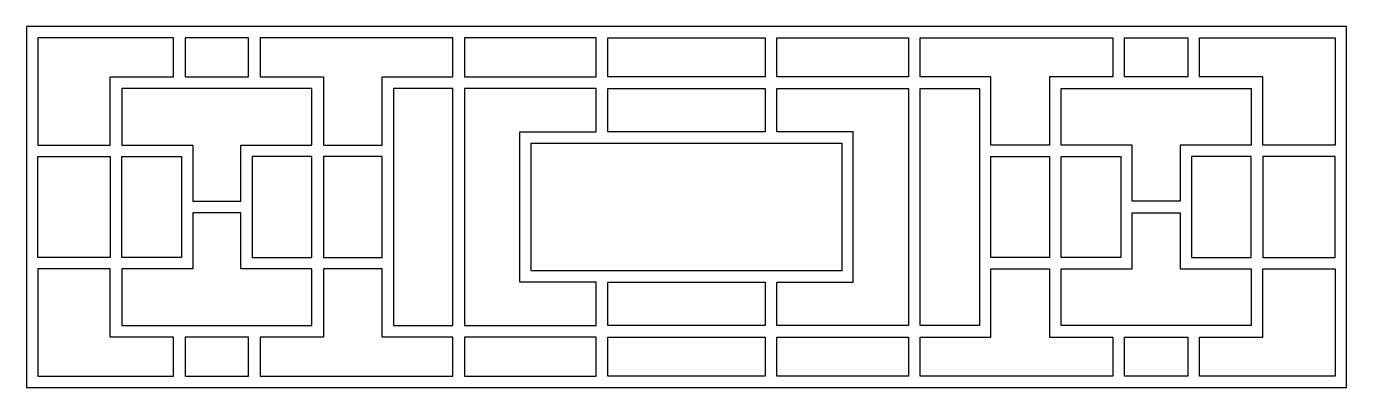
# Model space of a CAD drawing. Header units: centimetres. Extents: x -22.1 to -1.5, y 3.4 to 9.
import ezdxf

# ---------------------------------------------------------------- set-up
doc = ezdxf.new("R2010")
doc.units = ezdxf.units.CM
doc.header["$MEASUREMENT"] = 0
doc.layers.add('layer 1', color=7, linetype='Continuous')

msp = doc.modelspace()

# ---------------------------------------------------------------- linework, layer by layer
at = {"layer": 'layer 1', "color": 250}
for points, knots in [([(-1.49953, 9.00077), (-1.49953, 9.00077), (-1.49953, 3.37739), (-1.49953, 3.37739), (-1.49953, 3.37739), (-8.8811, 3.37739), (-14.69714, 3.37739), (-22.07872, 3.37739), (-22.07872, 3.37739), (-22.07872, 3.37739), (-22.07872, 9.00077), (-22.07872, 9.00077), (-22.07872, 9.00077), (-14.69714, 9.00077), (-8.8811, 9.00077), (-1.49953, 9.00077)], [0, 0, 0, 0, 0.2, 0.2, 0.2, 0.2, 0.4, 0.4, 0.4, 0.4, 0.6, 0.6, 0.6, 0.6, 1, 1, 1, 1]), ([(-19.78549, 8.8213), (-19.78549, 8.8213), (-19.78549, 8.21411), (-19.78549, 8.21411), (-19.78549, 8.21411), (-19.78549, 8.21411), (-20.77105, 8.21411), (-20.77105, 8.21411), (-20.77105, 8.21411), (-20.77105, 8.21411), (-20.77105, 7.1529), (-20.77105, 7.1529), (-20.77105, 7.1529), (-20.77105, 7.1529), (-21.89925, 7.1529), (-21.89925, 7.1529), (-21.89925, 7.1529), (-21.89925, 7.1529), (-21.89925, 8.8213), (-21.89925, 8.8213), (-21.89925, 8.8213), (-21.89925, 8.8213), (-19.78549, 8.8213), (-19.78549, 8.8213)], [0, 0, 0, 0, 0.14285714, 0.14285714, 0.14285714, 0.14285714, 0.28571429, 0.28571429, 0.28571429, 0.28571429, 0.42857143, 0.42857143, 0.42857143, 0.42857143, 0.57142857, 0.57142857, 0.57142857, 0.57142857, 0.71428571, 0.71428571, 0.71428571, 0.71428571, 1, 1, 1, 1]), ([(-19.60602, 8.21411), (-19.60602, 8.21411), (-19.60602, 8.8213), (-19.60602, 8.8213), (-19.60602, 8.8213), (-19.60602, 8.8213), (-18.61423, 8.8213), (-18.61423, 8.8213), (-18.61423, 8.8213), (-18.61423, 8.8213), (-18.61423, 8.21411), (-18.61423, 8.21411), (-18.61423, 8.21411), (-18.61423, 8.21411), (-19.60602, 8.21411), (-19.60602, 8.21411)], [0, 0, 0, 0, 0.2, 0.2, 0.2, 0.2, 0.4, 0.4, 0.4, 0.4, 0.6, 0.6, 0.6, 0.6, 1, 1, 1, 1]), ([(-15.43049, 8.8213), (-15.43049, 8.8213), (-15.43049, 8.21411), (-15.43049, 8.21411), (-15.43049, 8.21411), (-15.43049, 8.21411), (-16.53486, 8.21411), (-16.53486, 8.21411), (-16.53486, 8.21411), (-16.53486, 8.21411), (-16.53486, 7.1529), (-16.53486, 7.1529), (-16.53486, 7.1529), (-16.53486, 7.1529), (-17.4492, 7.1529), (-17.4492, 7.1529), (-17.4492, 7.1529), (-17.4492, 7.1529), (-17.4492, 8.21411), (-17.4492, 8.21411), (-17.4492, 8.21411), (-17.4492, 8.21411), (-18.43476, 8.21411), (-18.43476, 8.21411), (-18.43476, 8.21411), (-18.43476, 8.21411), (-18.43476, 8.8213), (-18.43476, 8.8213), (-18.43476, 8.8213), (-18.43476, 8.8213), (-15.43049, 8.8213), (-15.43049, 8.8213)], [0, 0, 0, 0, 0.11111111, 0.11111111, 0.11111111, 0.11111111, 0.22222222, 0.22222222, 0.22222222, 0.22222222, 0.33333333, 0.33333333, 0.33333333, 0.33333333, 0.44444444, 0.44444444, 0.44444444, 0.44444444, 0.55555556, 0.55555556, 0.55555556, 0.55555556, 0.66666667, 0.66666667, 0.66666667, 0.66666667, 0.77777778, 0.77777778, 0.77777778, 0.77777778, 1, 1, 1, 1]), ([(-13.19608, 8.8213), (-13.19608, 8.8213), (-13.19608, 8.21411), (-13.19608, 8.21411), (-13.19608, 8.21411), (-13.19608, 8.21411), (-15.25102, 8.21411), (-15.25102, 8.21411), (-15.25102, 8.21411), (-15.25102, 8.21411), (-15.25102, 8.8213), (-15.25102, 8.8213), (-15.25102, 8.8213), (-15.25102, 8.8213), (-13.19608, 8.8213), (-13.19608, 8.8213)], [0, 0, 0, 0, 0.2, 0.2, 0.2, 0.2, 0.4, 0.4, 0.4, 0.4, 0.6, 0.6, 0.6, 0.6, 1, 1, 1, 1]), ([(-10.56164, 8.21411), (-10.56164, 8.21411), (-10.56164, 8.8213), (-10.56164, 8.8213), (-10.56164, 8.8213), (-11.41066, 8.8213), (-12.16759, 8.8213), (-13.01661, 8.8213), (-13.01661, 8.8213), (-13.01661, 8.8213), (-13.01661, 8.21411), (-13.01661, 8.21411), (-13.01661, 8.21411), (-12.16759, 8.21411), (-11.41066, 8.21411), (-10.56164, 8.21411)], [0, 0, 0, 0, 0.2, 0.2, 0.2, 0.2, 0.4, 0.4, 0.4, 0.4, 0.6, 0.6, 0.6, 0.6, 1, 1, 1, 1]), ([(-10.38217, 8.8213), (-10.38217, 8.8213), (-10.38217, 8.21411), (-10.38217, 8.21411), (-10.38217, 8.21411), (-10.38217, 8.21411), (-8.32723, 8.21411), (-8.32723, 8.21411), (-8.32723, 8.21411), (-8.32723, 8.21411), (-8.32723, 8.8213), (-8.32723, 8.8213), (-8.32723, 8.8213), (-8.32723, 8.8213), (-10.38217, 8.8213), (-10.38217, 8.8213)], [0, 0, 0, 0, 0.2, 0.2, 0.2, 0.2, 0.4, 0.4, 0.4, 0.4, 0.6, 0.6, 0.6, 0.6, 1, 1, 1, 1]), ([(-8.14776, 8.8213), (-8.14776, 8.8213), (-8.14776, 8.21411), (-8.14776, 8.21411), (-8.14776, 8.21411), (-8.14776, 8.21411), (-7.04338, 8.21411), (-7.04338, 8.21411), (-7.04338, 8.21411), (-7.04338, 8.21411), (-7.04338, 7.1529), (-7.04338, 7.1529), (-7.04338, 7.1529), (-7.04338, 7.1529), (-6.12905, 7.1529), (-6.12905, 7.1529), (-6.12905, 7.1529), (-6.12905, 7.1529), (-6.12905, 8.21411), (-6.12905, 8.21411), (-6.12905, 8.21411), (-6.12905, 8.21411), (-5.14349, 8.21411), (-5.14349, 8.21411), (-5.14349, 8.21411), (-5.14349, 8.21411), (-5.14349, 8.8213), (-5.14349, 8.8213), (-5.14349, 8.8213), (-5.14349, 8.8213), (-8.14776, 8.8213), (-8.14776, 8.8213)], [0, 0, 0, 0, 0.11111111, 0.11111111, 0.11111111, 0.11111111, 0.22222222, 0.22222222, 0.22222222, 0.22222222, 0.33333333, 0.33333333, 0.33333333, 0.33333333, 0.44444444, 0.44444444, 0.44444444, 0.44444444, 0.55555556, 0.55555556, 0.55555556, 0.55555556, 0.66666667, 0.66666667, 0.66666667, 0.66666667, 0.77777778, 0.77777778, 0.77777778, 0.77777778, 1, 1, 1, 1]), ([(-3.97223, 8.21411), (-3.97223, 8.21411), (-3.97223, 8.8213), (-3.97223, 8.8213), (-3.97223, 8.8213), (-3.97223, 8.8213), (-4.96402, 8.8213), (-4.96402, 8.8213), (-4.96402, 8.8213), (-4.96402, 8.8213), (-4.96402, 8.21411), (-4.96402, 8.21411), (-4.96402, 8.21411), (-4.96402, 8.21411), (-3.97223, 8.21411), (-3.97223, 8.21411)], [0, 0, 0, 0, 0.2, 0.2, 0.2, 0.2, 0.4, 0.4, 0.4, 0.4, 0.6, 0.6, 0.6, 0.6, 1, 1, 1, 1]), ([(-3.79276, 8.8213), (-3.79276, 8.8213), (-3.79276, 8.21411), (-3.79276, 8.21411), (-3.79276, 8.21411), (-3.79276, 8.21411), (-2.8072, 8.21411), (-2.8072, 8.21411), (-2.8072, 8.21411), (-2.8072, 8.21411), (-2.8072, 7.1529), (-2.8072, 7.1529), (-2.8072, 7.1529), (-2.8072, 7.1529), (-1.679, 7.1529), (-1.679, 7.1529), (-1.679, 7.1529), (-1.679, 7.1529), (-1.679, 8.8213), (-1.679, 8.8213), (-1.679, 8.8213), (-1.679, 8.8213), (-3.79276, 8.8213), (-3.79276, 8.8213)], [0, 0, 0, 0, 0.14285714, 0.14285714, 0.14285714, 0.14285714, 0.28571429, 0.28571429, 0.28571429, 0.28571429, 0.42857143, 0.42857143, 0.42857143, 0.42857143, 0.57142857, 0.57142857, 0.57142857, 0.57142857, 0.71428571, 0.71428571, 0.71428571, 0.71428571, 1, 1, 1, 1]), ([(-18.73741, 6.27881), (-18.73741, 6.27881), (-19.48284, 6.27881), (-19.48284, 6.27881), (-19.48284, 6.27881), (-19.48284, 6.27881), (-19.48284, 7.1529), (-19.48284, 7.1529), (-19.48284, 7.1529), (-19.48284, 7.1529), (-20.59158, 7.1529), (-20.59158, 7.1529), (-20.59158, 7.1529), (-20.59158, 7.1529), (-20.59158, 8.03464), (-20.59158, 8.03464), (-20.59158, 8.03464), (-20.59158, 8.03464), (-17.62867, 8.03464), (-17.62867, 8.03464), (-17.62867, 8.03464), (-17.62867, 8.03464), (-17.62867, 7.1529), (-17.62867, 7.1529), (-17.62867, 7.1529), (-17.62867, 7.1529), (-18.73741, 7.1529), (-18.73741, 7.1529), (-18.73741, 7.1529), (-18.73741, 7.1529), (-18.73741, 6.27881), (-18.73741, 6.27881)], [0, 0, 0, 0, 0.11111111, 0.11111111, 0.11111111, 0.11111111, 0.22222222, 0.22222222, 0.22222222, 0.22222222, 0.33333333, 0.33333333, 0.33333333, 0.33333333, 0.44444444, 0.44444444, 0.44444444, 0.44444444, 0.55555556, 0.55555556, 0.55555556, 0.55555556, 0.66666667, 0.66666667, 0.66666667, 0.66666667, 0.77777778, 0.77777778, 0.77777778, 0.77777778, 1, 1, 1, 1]), ([(-15.43049, 8.03464), (-15.43049, 8.03464), (-15.43049, 4.34352), (-15.43049, 4.34352), (-15.43049, 4.34352), (-15.43049, 4.34352), (-16.35539, 4.34352), (-16.35539, 4.34352), (-16.35539, 4.34352), (-16.35539, 4.34352), (-16.35539, 8.03464), (-16.35539, 8.03464), (-16.35539, 8.03464), (-16.35539, 8.03464), (-15.43049, 8.03464), (-15.43049, 8.03464)], [0, 0, 0, 0, 0.2, 0.2, 0.2, 0.2, 0.4, 0.4, 0.4, 0.4, 0.6, 0.6, 0.6, 0.6, 1, 1, 1, 1]), ([(-13.19608, 8.03464), (-13.19608, 8.03464), (-13.19608, 7.36029), (-13.19608, 7.36029), (-13.19608, 7.36029), (-13.19608, 7.36029), (-14.38771, 7.36029), (-14.38771, 7.36029), (-14.38771, 7.36029), (-14.38771, 7.36029), (-14.38771, 5.01787), (-14.38771, 5.01787), (-14.38771, 5.01787), (-14.38771, 5.01787), (-13.19608, 5.01787), (-13.19608, 5.01787), (-13.19608, 5.01787), (-13.19608, 5.01787), (-13.19608, 4.34352), (-13.19608, 4.34352), (-13.19608, 4.34352), (-13.19608, 4.34352), (-15.25102, 4.34352), (-15.25102, 4.34352), (-15.25102, 4.34352), (-15.25102, 4.34352), (-15.25102, 8.03464), (-15.25102, 8.03464), (-15.25102, 8.03464), (-15.25102, 8.03464), (-13.19608, 8.03464), (-13.19608, 8.03464)], [0, 0, 0, 0, 0.11111111, 0.11111111, 0.11111111, 0.11111111, 0.22222222, 0.22222222, 0.22222222, 0.22222222, 0.33333333, 0.33333333, 0.33333333, 0.33333333, 0.44444444, 0.44444444, 0.44444444, 0.44444444, 0.55555556, 0.55555556, 0.55555556, 0.55555556, 0.66666667, 0.66666667, 0.66666667, 0.66666667, 0.77777778, 0.77777778, 0.77777778, 0.77777778, 1, 1, 1, 1]), ([(-10.56164, 7.36029), (-10.56164, 7.36029), (-10.56164, 8.03464), (-10.56164, 8.03464), (-10.56164, 8.03464), (-11.41066, 8.03464), (-12.16759, 8.03464), (-13.01661, 8.03464), (-13.01661, 8.03464), (-13.01661, 8.03464), (-13.01661, 7.36029), (-13.01661, 7.36029), (-13.01661, 7.36029), (-12.16759, 7.36029), (-11.41066, 7.36029), (-10.56164, 7.36029)], [0, 0, 0, 0, 0.2, 0.2, 0.2, 0.2, 0.4, 0.4, 0.4, 0.4, 0.6, 0.6, 0.6, 0.6, 1, 1, 1, 1]), ([(-10.38217, 8.03464), (-10.38217, 8.03464), (-10.38217, 7.36029), (-10.38217, 7.36029), (-10.38217, 7.36029), (-10.38217, 7.36029), (-9.19054, 7.36029), (-9.19054, 7.36029), (-9.19054, 7.36029), (-9.19054, 7.36029), (-9.19054, 5.01787), (-9.19054, 5.01787), (-9.19054, 5.01787), (-9.19054, 5.01787), (-10.38217, 5.01787), (-10.38217, 5.01787), (-10.38217, 5.01787), (-10.38217, 5.01787), (-10.38217, 4.34352), (-10.38217, 4.34352), (-10.38217, 4.34352), (-10.38217, 4.34352), (-8.32723, 4.34352), (-8.32723, 4.34352), (-8.32723, 4.34352), (-8.32723, 4.34352), (-8.32723, 8.03464), (-8.32723, 8.03464), (-8.32723, 8.03464), (-8.32723, 8.03464), (-10.38217, 8.03464), (-10.38217, 8.03464)], [0, 0, 0, 0, 0.11111111, 0.11111111, 0.11111111, 0.11111111, 0.22222222, 0.22222222, 0.22222222, 0.22222222, 0.33333333, 0.33333333, 0.33333333, 0.33333333, 0.44444444, 0.44444444, 0.44444444, 0.44444444, 0.55555556, 0.55555556, 0.55555556, 0.55555556, 0.66666667, 0.66666667, 0.66666667, 0.66666667, 0.77777778, 0.77777778, 0.77777778, 0.77777778, 1, 1, 1, 1]), ([(-8.14776, 8.03464), (-8.14776, 8.03464), (-8.14776, 4.34352), (-8.14776, 4.34352), (-8.14776, 4.34352), (-8.14776, 4.34352), (-7.22285, 4.34352), (-7.22285, 4.34352), (-7.22285, 4.34352), (-7.22285, 4.34352), (-7.22285, 8.03464), (-7.22285, 8.03464), (-7.22285, 8.03464), (-7.22285, 8.03464), (-8.14776, 8.03464), (-8.14776, 8.03464)], [0, 0, 0, 0, 0.2, 0.2, 0.2, 0.2, 0.4, 0.4, 0.4, 0.4, 0.6, 0.6, 0.6, 0.6, 1, 1, 1, 1]), ([(-4.84084, 6.27881), (-4.84084, 6.27881), (-4.09541, 6.27881), (-4.09541, 6.27881), (-4.09541, 6.27881), (-4.09541, 6.27881), (-4.09541, 7.1529), (-4.09541, 7.1529), (-4.09541, 7.1529), (-4.09541, 7.1529), (-2.98667, 7.1529), (-2.98667, 7.1529), (-2.98667, 7.1529), (-2.98667, 7.1529), (-2.98667, 8.03464), (-2.98667, 8.03464), (-2.98667, 8.03464), (-2.98667, 8.03464), (-5.94958, 8.03464), (-5.94958, 8.03464), (-5.94958, 8.03464), (-5.94958, 8.03464), (-5.94958, 7.1529), (-5.94958, 7.1529), (-5.94958, 7.1529), (-5.94958, 7.1529), (-4.84084, 7.1529), (-4.84084, 7.1529), (-4.84084, 7.1529), (-4.84084, 7.1529), (-4.84084, 6.27881), (-4.84084, 6.27881)], [0, 0, 0, 0, 0.11111111, 0.11111111, 0.11111111, 0.11111111, 0.22222222, 0.22222222, 0.22222222, 0.22222222, 0.33333333, 0.33333333, 0.33333333, 0.33333333, 0.44444444, 0.44444444, 0.44444444, 0.44444444, 0.55555556, 0.55555556, 0.55555556, 0.55555556, 0.66666667, 0.66666667, 0.66666667, 0.66666667, 0.77777778, 0.77777778, 0.77777778, 0.77777778, 1, 1, 1, 1]), ([(-9.37001, 5.19734), (-9.37001, 5.19734), (-9.37001, 7.18082), (-9.37001, 7.18082), (-9.37001, 7.18082), (-11.07484, 7.18082), (-12.50341, 7.18082), (-14.20824, 7.18082), (-14.20824, 7.18082), (-14.20824, 7.18082), (-14.20824, 5.19734), (-14.20824, 5.19734), (-14.20824, 5.19734), (-12.50341, 5.19734), (-11.07484, 5.19734), (-9.37001, 5.19734)], [0, 0, 0, 0, 0.2, 0.2, 0.2, 0.2, 0.4, 0.4, 0.4, 0.4, 0.6, 0.6, 0.6, 0.6, 1, 1, 1, 1]), ([(-21.89925, 5.40473), (-21.89925, 5.40473), (-20.77105, 5.40473), (-20.77105, 5.40473), (-20.77105, 5.40473), (-20.77105, 5.40473), (-20.77105, 6.97343), (-20.77105, 6.97343), (-20.77105, 6.97343), (-20.77105, 6.97343), (-21.89925, 6.97343), (-21.89925, 6.97343), (-21.89925, 6.97343), (-21.89925, 6.97343), (-21.89925, 5.40473), (-21.89925, 5.40473)], [0, 0, 0, 0, 0.2, 0.2, 0.2, 0.2, 0.4, 0.4, 0.4, 0.4, 0.6, 0.6, 0.6, 0.6, 1, 1, 1, 1]), ([(-20.59158, 5.40473), (-20.59158, 5.40473), (-19.66231, 5.40473), (-19.66231, 5.40473), (-19.66231, 5.40473), (-19.66231, 5.40473), (-19.66231, 6.97343), (-19.66231, 6.97343), (-19.66231, 6.97343), (-19.66231, 6.97343), (-20.59158, 6.97343), (-20.59158, 6.97343), (-20.59158, 6.97343), (-20.59158, 6.97343), (-20.59158, 5.40473), (-20.59158, 5.40473)], [0, 0, 0, 0, 0.2, 0.2, 0.2, 0.2, 0.4, 0.4, 0.4, 0.4, 0.6, 0.6, 0.6, 0.6, 1, 1, 1, 1]), ([(-17.62867, 5.40473), (-17.62867, 5.40473), (-18.55794, 5.40473), (-18.55794, 5.40473), (-18.55794, 5.40473), (-18.55794, 5.40473), (-18.55794, 6.97343), (-18.55794, 6.97343), (-18.55794, 6.97343), (-18.55794, 6.97343), (-17.62867, 6.97343), (-17.62867, 6.97343), (-17.62867, 6.97343), (-17.62867, 6.97343), (-17.62867, 5.40473), (-17.62867, 5.40473)], [0, 0, 0, 0, 0.2, 0.2, 0.2, 0.2, 0.4, 0.4, 0.4, 0.4, 0.6, 0.6, 0.6, 0.6, 1, 1, 1, 1]), ([(-16.53486, 5.40473), (-16.53486, 5.40473), (-17.4492, 5.40473), (-17.4492, 5.40473), (-17.4492, 5.40473), (-17.4492, 5.40473), (-17.4492, 6.97343), (-17.4492, 6.97343), (-17.4492, 6.97343), (-17.4492, 6.97343), (-16.53486, 6.97343), (-16.53486, 6.97343), (-16.53486, 6.97343), (-16.53486, 6.97343), (-16.53486, 5.40473), (-16.53486, 5.40473)], [0, 0, 0, 0, 0.2, 0.2, 0.2, 0.2, 0.4, 0.4, 0.4, 0.4, 0.6, 0.6, 0.6, 0.6, 1, 1, 1, 1]), ([(-7.04338, 5.40473), (-7.04338, 5.40473), (-6.12905, 5.40473), (-6.12905, 5.40473), (-6.12905, 5.40473), (-6.12905, 5.40473), (-6.12905, 6.97343), (-6.12905, 6.97343), (-6.12905, 6.97343), (-6.12905, 6.97343), (-7.04338, 6.97343), (-7.04338, 6.97343), (-7.04338, 6.97343), (-7.04338, 6.97343), (-7.04338, 5.40473), (-7.04338, 5.40473)], [0, 0, 0, 0, 0.2, 0.2, 0.2, 0.2, 0.4, 0.4, 0.4, 0.4, 0.6, 0.6, 0.6, 0.6, 1, 1, 1, 1]), ([(-5.94958, 5.40473), (-5.94958, 5.40473), (-5.02031, 5.40473), (-5.02031, 5.40473), (-5.02031, 5.40473), (-5.02031, 5.40473), (-5.02031, 6.97343), (-5.02031, 6.97343), (-5.02031, 6.97343), (-5.02031, 6.97343), (-5.94958, 6.97343), (-5.94958, 6.97343), (-5.94958, 6.97343), (-5.94958, 6.97343), (-5.94958, 5.40473), (-5.94958, 5.40473)], [0, 0, 0, 0, 0.2, 0.2, 0.2, 0.2, 0.4, 0.4, 0.4, 0.4, 0.6, 0.6, 0.6, 0.6, 1, 1, 1, 1]), ([(-2.98667, 5.40473), (-2.98667, 5.40473), (-3.91594, 5.40473), (-3.91594, 5.40473), (-3.91594, 5.40473), (-3.91594, 5.40473), (-3.91594, 6.97343), (-3.91594, 6.97343), (-3.91594, 6.97343), (-3.91594, 6.97343), (-2.98667, 6.97343), (-2.98667, 6.97343), (-2.98667, 6.97343), (-2.98667, 6.97343), (-2.98667, 5.40473), (-2.98667, 5.40473)], [0, 0, 0, 0, 0.2, 0.2, 0.2, 0.2, 0.4, 0.4, 0.4, 0.4, 0.6, 0.6, 0.6, 0.6, 1, 1, 1, 1]), ([(-1.679, 5.40473), (-1.679, 5.40473), (-2.8072, 5.40473), (-2.8072, 5.40473), (-2.8072, 5.40473), (-2.8072, 5.40473), (-2.8072, 6.97343), (-2.8072, 6.97343), (-2.8072, 6.97343), (-2.8072, 6.97343), (-1.679, 6.97343), (-1.679, 6.97343), (-1.679, 6.97343), (-1.679, 6.97343), (-1.679, 5.40473), (-1.679, 5.40473)], [0, 0, 0, 0, 0.2, 0.2, 0.2, 0.2, 0.4, 0.4, 0.4, 0.4, 0.6, 0.6, 0.6, 0.6, 1, 1, 1, 1]), ([(-19.48284, 6.09935), (-19.48284, 6.09935), (-18.73741, 6.09935), (-18.73741, 6.09935), (-18.73741, 6.09935), (-18.73741, 6.09935), (-18.73741, 5.22526), (-18.73741, 5.22526), (-18.73741, 5.22526), (-18.73741, 5.22526), (-17.62867, 5.22526), (-17.62867, 5.22526), (-17.62867, 5.22526), (-17.62867, 5.22526), (-17.62867, 4.34352), (-17.62867, 4.34352), (-17.62867, 4.34352), (-17.62867, 4.34352), (-20.59158, 4.34352), (-20.59158, 4.34352), (-20.59158, 4.34352), (-20.59158, 4.34352), (-20.59158, 5.22526), (-20.59158, 5.22526), (-20.59158, 5.22526), (-20.59158, 5.22526), (-19.48284, 5.22526), (-19.48284, 5.22526), (-19.48284, 5.22526), (-19.48284, 5.22526), (-19.48284, 6.09935), (-19.48284, 6.09935)], [0, 0, 0, 0, 0.11111111, 0.11111111, 0.11111111, 0.11111111, 0.22222222, 0.22222222, 0.22222222, 0.22222222, 0.33333333, 0.33333333, 0.33333333, 0.33333333, 0.44444444, 0.44444444, 0.44444444, 0.44444444, 0.55555556, 0.55555556, 0.55555556, 0.55555556, 0.66666667, 0.66666667, 0.66666667, 0.66666667, 0.77777778, 0.77777778, 0.77777778, 0.77777778, 1, 1, 1, 1]), ([(-4.09541, 6.09935), (-4.09541, 6.09935), (-4.84084, 6.09935), (-4.84084, 6.09935), (-4.84084, 6.09935), (-4.84084, 6.09935), (-4.84084, 5.22526), (-4.84084, 5.22526), (-4.84084, 5.22526), (-4.84084, 5.22526), (-5.94958, 5.22526), (-5.94958, 5.22526), (-5.94958, 5.22526), (-5.94958, 5.22526), (-5.94958, 4.34352), (-5.94958, 4.34352), (-5.94958, 4.34352), (-5.94958, 4.34352), (-2.98667, 4.34352), (-2.98667, 4.34352), (-2.98667, 4.34352), (-2.98667, 4.34352), (-2.98667, 5.22526), (-2.98667, 5.22526), (-2.98667, 5.22526), (-2.98667, 5.22526), (-4.09541, 5.22526), (-4.09541, 5.22526), (-4.09541, 5.22526), (-4.09541, 5.22526), (-4.09541, 6.09935), (-4.09541, 6.09935)], [0, 0, 0, 0, 0.11111111, 0.11111111, 0.11111111, 0.11111111, 0.22222222, 0.22222222, 0.22222222, 0.22222222, 0.33333333, 0.33333333, 0.33333333, 0.33333333, 0.44444444, 0.44444444, 0.44444444, 0.44444444, 0.55555556, 0.55555556, 0.55555556, 0.55555556, 0.66666667, 0.66666667, 0.66666667, 0.66666667, 0.77777778, 0.77777778, 0.77777778, 0.77777778, 1, 1, 1, 1]), ([(-19.78549, 4.16405), (-19.78549, 4.16405), (-19.78549, 3.55686), (-19.78549, 3.55686), (-19.78549, 3.55686), (-19.78549, 3.55686), (-21.89925, 3.55686), (-21.89925, 3.55686), (-21.89925, 3.55686), (-21.89925, 3.55686), (-21.89925, 5.22526), (-21.89925, 5.22526), (-21.89925, 5.22526), (-21.89925, 5.22526), (-20.77105, 5.22526), (-20.77105, 5.22526), (-20.77105, 5.22526), (-20.77105, 5.22526), (-20.77105, 4.16405), (-20.77105, 4.16405), (-20.77105, 4.16405), (-20.77105, 4.16405), (-19.78549, 4.16405), (-19.78549, 4.16405)], [0, 0, 0, 0, 0.14285714, 0.14285714, 0.14285714, 0.14285714, 0.28571429, 0.28571429, 0.28571429, 0.28571429, 0.42857143, 0.42857143, 0.42857143, 0.42857143, 0.57142857, 0.57142857, 0.57142857, 0.57142857, 0.71428571, 0.71428571, 0.71428571, 0.71428571, 1, 1, 1, 1]), ([(-15.43049, 4.16405), (-15.43049, 4.16405), (-15.43049, 3.55686), (-15.43049, 3.55686), (-15.43049, 3.55686), (-15.43049, 3.55686), (-18.43476, 3.55686), (-18.43476, 3.55686), (-18.43476, 3.55686), (-18.43476, 3.55686), (-18.43476, 4.16405), (-18.43476, 4.16405), (-18.43476, 4.16405), (-18.43476, 4.16405), (-17.4492, 4.16405), (-17.4492, 4.16405), (-17.4492, 4.16405), (-17.4492, 4.16405), (-17.4492, 5.22526), (-17.4492, 5.22526), (-17.4492, 5.22526), (-17.4492, 5.22526), (-16.53486, 5.22526), (-16.53486, 5.22526), (-16.53486, 5.22526), (-16.53486, 5.22526), (-16.53486, 4.16405), (-16.53486, 4.16405), (-16.53486, 4.16405), (-16.53486, 4.16405), (-15.43049, 4.16405), (-15.43049, 4.16405)], [0, 0, 0, 0, 0.11111111, 0.11111111, 0.11111111, 0.11111111, 0.22222222, 0.22222222, 0.22222222, 0.22222222, 0.33333333, 0.33333333, 0.33333333, 0.33333333, 0.44444444, 0.44444444, 0.44444444, 0.44444444, 0.55555556, 0.55555556, 0.55555556, 0.55555556, 0.66666667, 0.66666667, 0.66666667, 0.66666667, 0.77777778, 0.77777778, 0.77777778, 0.77777778, 1, 1, 1, 1]), ([(-8.14776, 4.16405), (-8.14776, 4.16405), (-8.14776, 3.55686), (-8.14776, 3.55686), (-8.14776, 3.55686), (-8.14776, 3.55686), (-5.14349, 3.55686), (-5.14349, 3.55686), (-5.14349, 3.55686), (-5.14349, 3.55686), (-5.14349, 4.16405), (-5.14349, 4.16405), (-5.14349, 4.16405), (-5.14349, 4.16405), (-6.12905, 4.16405), (-6.12905, 4.16405), (-6.12905, 4.16405), (-6.12905, 4.16405), (-6.12905, 5.22526), (-6.12905, 5.22526), (-6.12905, 5.22526), (-6.12905, 5.22526), (-7.04338, 5.22526), (-7.04338, 5.22526), (-7.04338, 5.22526), (-7.04338, 5.22526), (-7.04338, 4.16405), (-7.04338, 4.16405), (-7.04338, 4.16405), (-7.04338, 4.16405), (-8.14776, 4.16405), (-8.14776, 4.16405)], [0, 0, 0, 0, 0.11111111, 0.11111111, 0.11111111, 0.11111111, 0.22222222, 0.22222222, 0.22222222, 0.22222222, 0.33333333, 0.33333333, 0.33333333, 0.33333333, 0.44444444, 0.44444444, 0.44444444, 0.44444444, 0.55555556, 0.55555556, 0.55555556, 0.55555556, 0.66666667, 0.66666667, 0.66666667, 0.66666667, 0.77777778, 0.77777778, 0.77777778, 0.77777778, 1, 1, 1, 1]), ([(-3.79276, 4.16405), (-3.79276, 4.16405), (-3.79276, 3.55686), (-3.79276, 3.55686), (-3.79276, 3.55686), (-3.79276, 3.55686), (-1.679, 3.55686), (-1.679, 3.55686), (-1.679, 3.55686), (-1.679, 3.55686), (-1.679, 5.22526), (-1.679, 5.22526), (-1.679, 5.22526), (-1.679, 5.22526), (-2.8072, 5.22526), (-2.8072, 5.22526), (-2.8072, 5.22526), (-2.8072, 5.22526), (-2.8072, 4.16405), (-2.8072, 4.16405), (-2.8072, 4.16405), (-2.8072, 4.16405), (-3.79276, 4.16405), (-3.79276, 4.16405)], [0, 0, 0, 0, 0.14285714, 0.14285714, 0.14285714, 0.14285714, 0.28571429, 0.28571429, 0.28571429, 0.28571429, 0.42857143, 0.42857143, 0.42857143, 0.42857143, 0.57142857, 0.57142857, 0.57142857, 0.57142857, 0.71428571, 0.71428571, 0.71428571, 0.71428571, 1, 1, 1, 1]), ([(-10.56164, 4.34352), (-10.56164, 4.34352), (-10.56164, 5.01787), (-10.56164, 5.01787), (-10.56164, 5.01787), (-11.41066, 5.01787), (-12.16759, 5.01787), (-13.01661, 5.01787), (-13.01661, 5.01787), (-13.01661, 5.01787), (-13.01661, 4.34352), (-13.01661, 4.34352), (-13.01661, 4.34352), (-12.16759, 4.34352), (-11.41066, 4.34352), (-10.56164, 4.34352)], [0, 0, 0, 0, 0.2, 0.2, 0.2, 0.2, 0.4, 0.4, 0.4, 0.4, 0.6, 0.6, 0.6, 0.6, 1, 1, 1, 1]), ([(-19.60602, 3.55686), (-19.60602, 3.55686), (-19.60602, 4.16405), (-19.60602, 4.16405), (-19.60602, 4.16405), (-19.60602, 4.16405), (-18.61423, 4.16405), (-18.61423, 4.16405), (-18.61423, 4.16405), (-18.61423, 4.16405), (-18.61423, 3.55686), (-18.61423, 3.55686), (-18.61423, 3.55686), (-18.61423, 3.55686), (-19.60602, 3.55686), (-19.60602, 3.55686)], [0, 0, 0, 0, 0.2, 0.2, 0.2, 0.2, 0.4, 0.4, 0.4, 0.4, 0.6, 0.6, 0.6, 0.6, 1, 1, 1, 1]), ([(-13.19608, 4.16405), (-13.19608, 4.16405), (-13.19608, 3.55686), (-13.19608, 3.55686), (-13.19608, 3.55686), (-13.19608, 3.55686), (-15.25102, 3.55686), (-15.25102, 3.55686), (-15.25102, 3.55686), (-15.25102, 3.55686), (-15.25102, 4.16405), (-15.25102, 4.16405), (-15.25102, 4.16405), (-15.25102, 4.16405), (-13.19608, 4.16405), (-13.19608, 4.16405)], [0, 0, 0, 0, 0.2, 0.2, 0.2, 0.2, 0.4, 0.4, 0.4, 0.4, 0.6, 0.6, 0.6, 0.6, 1, 1, 1, 1]), ([(-10.56164, 3.55686), (-10.56164, 3.55686), (-10.56164, 4.16405), (-10.56164, 4.16405), (-10.56164, 4.16405), (-11.41066, 4.16405), (-12.16759, 4.16405), (-13.01661, 4.16405), (-13.01661, 4.16405), (-13.01661, 4.16405), (-13.01661, 3.55686), (-13.01661, 3.55686), (-13.01661, 3.55686), (-12.16759, 3.55686), (-11.41066, 3.55686), (-10.56164, 3.55686)], [0, 0, 0, 0, 0.2, 0.2, 0.2, 0.2, 0.4, 0.4, 0.4, 0.4, 0.6, 0.6, 0.6, 0.6, 1, 1, 1, 1]), ([(-10.38217, 4.16405), (-10.38217, 4.16405), (-10.38217, 3.55686), (-10.38217, 3.55686), (-10.38217, 3.55686), (-10.38217, 3.55686), (-8.32723, 3.55686), (-8.32723, 3.55686), (-8.32723, 3.55686), (-8.32723, 3.55686), (-8.32723, 4.16405), (-8.32723, 4.16405), (-8.32723, 4.16405), (-8.32723, 4.16405), (-10.38217, 4.16405), (-10.38217, 4.16405)], [0, 0, 0, 0, 0.2, 0.2, 0.2, 0.2, 0.4, 0.4, 0.4, 0.4, 0.6, 0.6, 0.6, 0.6, 1, 1, 1, 1]), ([(-3.97223, 3.55686), (-3.97223, 3.55686), (-3.97223, 4.16405), (-3.97223, 4.16405), (-3.97223, 4.16405), (-3.97223, 4.16405), (-4.96402, 4.16405), (-4.96402, 4.16405), (-4.96402, 4.16405), (-4.96402, 4.16405), (-4.96402, 3.55686), (-4.96402, 3.55686), (-4.96402, 3.55686), (-4.96402, 3.55686), (-3.97223, 3.55686), (-3.97223, 3.55686)], [0, 0, 0, 0, 0.2, 0.2, 0.2, 0.2, 0.4, 0.4, 0.4, 0.4, 0.6, 0.6, 0.6, 0.6, 1, 1, 1, 1])]:
    msp.add_open_spline(points, degree=3, knots=knots, dxfattribs=at)

doc.saveas('drawing.dxf')
